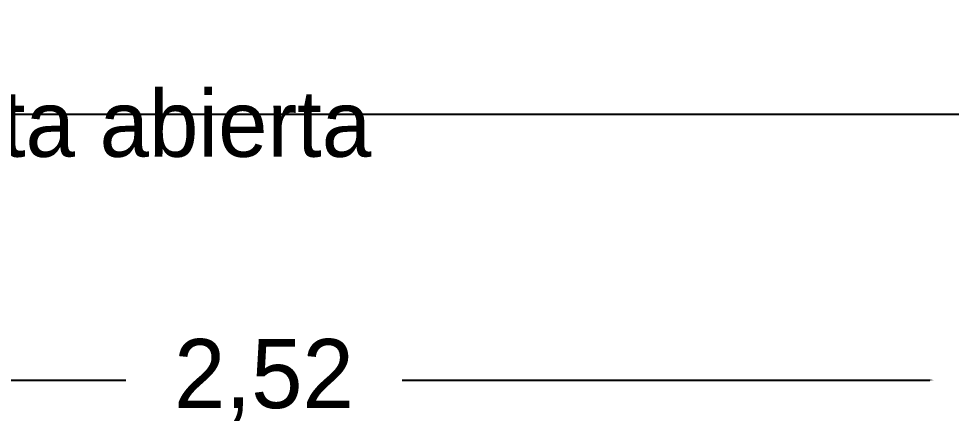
# Model space of a CAD drawing. Header units: metres. Extents: x 0.4 to 35.2, y -0.3 to 6.2.
# Drawn here: x 4.638 to 6.394, y -0.285 to 0.48 of the extents above; entities that cross this region are included whole.
import ezdxf

# ---------------------------------------------------------------- set-up
doc = ezdxf.new("R2010")
doc.units = ezdxf.units.M
for name, color, linetype in [('COTAS', 4, 'Continuous'), ('G_MEDIDO', 8, 'Continuous'), ('TEXTOS', 7, 'Continuous')]:
    doc.layers.add(name, color=color, linetype=linetype)
doc.dimstyles.get("Standard").update_dxf_attribs({"dimtxt": 2.5, "dimasz": 2.5, "dimexe": 1.25, "dimexo": 0.625, "dimtad": 1, "dimcen": 2.5, "dimazin": 3, "dimtfac": 1, "dimtmove": 0, "dimatfit": 3})

# ---------------------------------------------------------------- blocks, each defined once
blk = doc.blocks.new('_CLOSEDFILLED')
at = {"color": 0, "linetype": 'BYBLOCK'}
blk.add_solid([(-1, 0.16), (0, 0), (-1, -0.16)], dxfattribs=at)
blk = doc.blocks.new('*D1')
for p, q in [((3.84, -0.2), (3.84, -0.2)), ((3.847, -0.2), (4.84, -0.2)), ((5.36, -0.2), (6.353, -0.2)), ((6.36, -0.2), (6.36, -0.2))]:
    blk.add_line(p, q)
at = {"layer": 'Defpoints'}
for p in [(3.84, -0.2), (3.84, -0.2), (6.36, -0.2)]:
    blk.add_point(p, dxfattribs=at)
at = {"layer": 'COTAS', "xscale": 0.007, "yscale": 0.007, "rotation": 180}
blk.add_blockref('_CLOSEDFILLED', (3.84, -0.2), dxfattribs=at)
at = {"layer": 'COTAS', "xscale": 0.007, "yscale": 0.007}
blk.add_blockref('_CLOSEDFILLED', (6.36, -0.2), dxfattribs=at)
at = {"layer": 'COTAS', "insert": (5.1, -0.2), "char_height": 0.13, "attachment_point": 5}
blk.add_mtext('2,52', dxfattribs=at)

msp = doc.modelspace()

# ---------------------------------------------------------------- linework, layer by layer
at = {"layer": 'G_MEDIDO'}
msp.add_lwpolyline([(0.4, 0.3), (8, 0.3), (8, 5.9), (0.4, 5.9)], close=True, dxfattribs=at)

# ---------------------------------------------------------------- texts
at = {"layer": 'TEXTOS'}
msp.add_text('P aproximacion600 / puerta abierta', height=0.125, dxfattribs=at).set_placement((2.7, 0.22))

# ---------------------------------------------------------------- dimensions: what is measured, and where the dimension line sits
at = {"layer": 'COTAS'}
dim = msp.add_linear_dim(base=(3.84, -0.2), p1=(3.84, -0.2), p2=(6.36, -0.2), dimstyle='Standard', override={"dimtxt": 0.13, "dimasz": 0.007}, dxfattribs=at)
dim.commit()
dim.dimension.update_dxf_attribs({"geometry": '*D1', "text_midpoint": (5.1, -0.2)})

doc.saveas('drawing.dxf')
